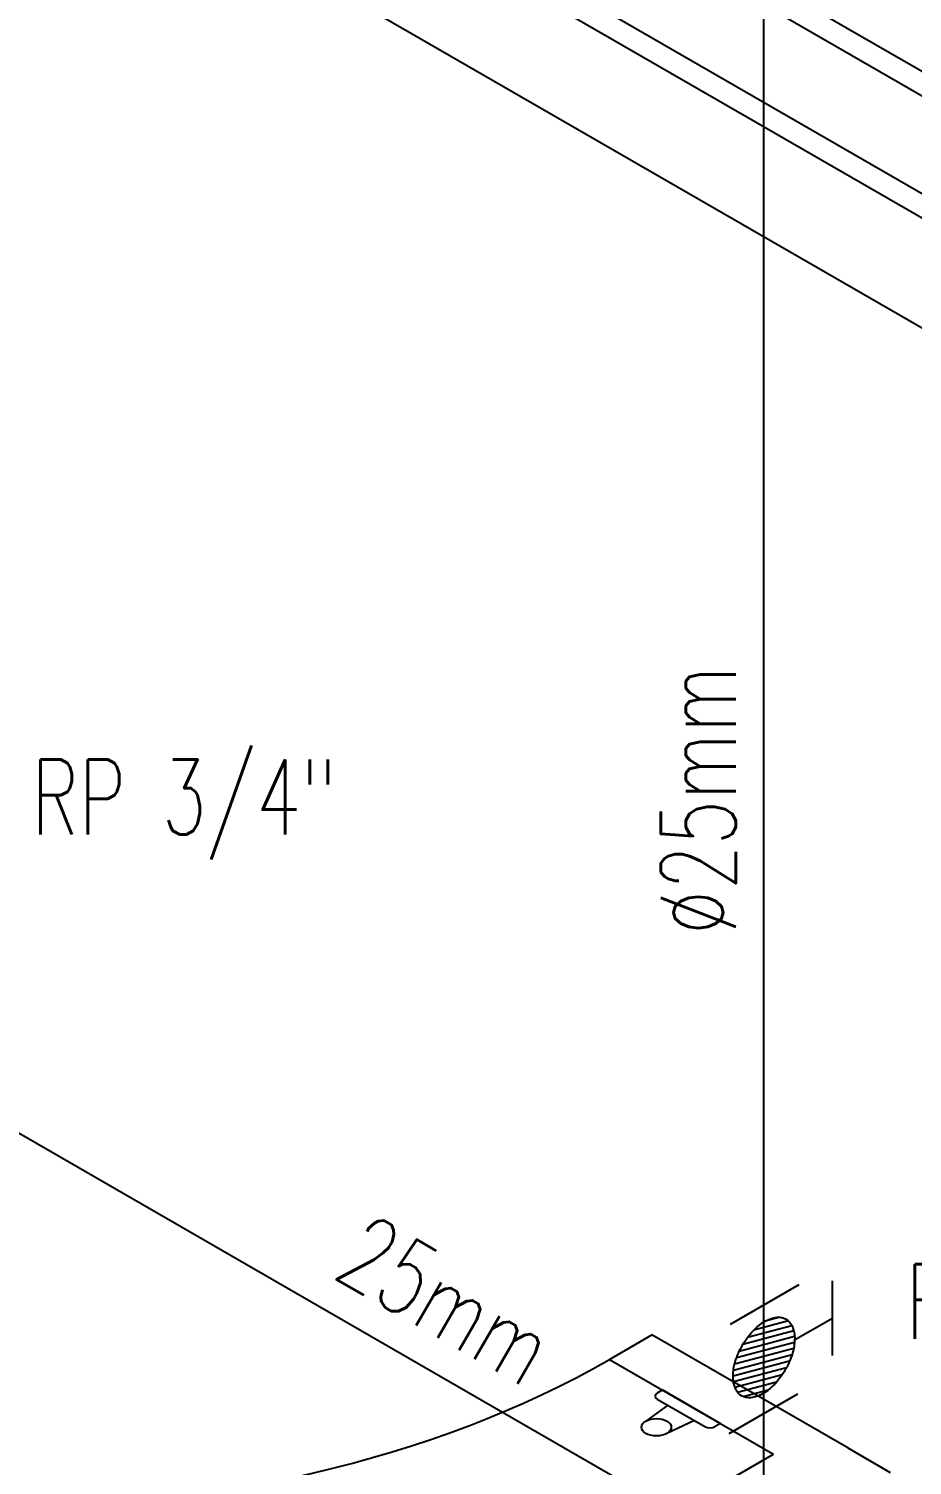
# Model space of a CAD drawing. Header units: millimetres. Extents: x 474.7 to 528.3, y 13.1 to 23.5.
# Drawn here: x 481.954 to 482.545, y 15.281 to 16.242 of the extents above; entities that cross this region are included whole.
import ezdxf

# ---------------------------------------------------------------- set-up
doc = ezdxf.new("R2010")
doc.units = ezdxf.units.MM
doc.header["$LTSCALE"] = 2.5
for name, color, linetype in [('AF-PVCH', 140, 'Continuous'), ('I-AGUA FRIA', 5, 'Continuous'), ('I-ARQ', 8, 'Continuous'), ('I-CONEXAO', 1, 'Continuous'), ('I-NORMO_INST', 4, 'Continuous')]:
    doc.layers.add(name, color=color, linetype=linetype)
doc.styles.add('25', font='ROMANS.SHX', dxfattribs={"width": 0.7, "height": 0.05})

# ---------------------------------------------------------------- blocks, each defined once
blk = doc.blocks.new('*X9')
at = {"color": 0}
for p, q in [((6.71331, 15.02358), (6.73027, 15.04054)), ((6.71493, 15.0199), (6.73672, 15.04169)), ((6.71741, 15.01708), (6.74237, 15.04203)), ((6.72036, 15.01472), (6.74747, 15.04183)), ((6.72377, 15.01283), (6.75214, 15.0412)), ((6.72754, 15.0113), (6.75647, 15.04022)), ((6.71402, 15.0296), (6.72138, 15.03696)), ((6.73171, 15.01017), (6.76039, 15.03884)), ((6.73625, 15.0094), (6.76394, 15.03709)), ((6.74118, 15.00902), (6.76708, 15.03492)), ((6.74659, 15.00914), (6.76973, 15.03228)), ((6.75269, 15.00993), (6.77179, 15.02902)), ((6.76017, 15.0121), (6.77237, 15.02431))]:
    blk.add_line(p, q, dxfattribs=at)
blk = doc.blocks.new('RG5')
at = {"layer": 'I-CONEXAO'}
for p, q in [((-0.05366, 0.00409), (-0.00782, 0.03057)), ((0.01, -0.0318), (0.05585, -0.00533)), ((-0.02417, -0.03891), (-0.0674, -0.01395)), ((-0.02013, -0.01162), (-0.04578, -0.02643))]:
    blk.add_line(p, q, dxfattribs=at)
blk.add_lwpolyline([(-0.02967, 0.00001, 0.161289), (-0.02777, -0.00571, 0.106183), (-0.02098, -0.01167, 0.070456), (-0.01194, -0.01515, 0.056723), (0, -0.0165, 0.056723), (0.01194, -0.01515, 0.070456), (0.02098, -0.01167, 0.106183), (0.02777, -0.00571, 0.161289), (0.02967, 0.00001, 0.161289), (0.02777, 0.00574, 0.106183), (0.02098, 0.01169, 0.070456), (0.01194, 0.01517, 0.056723), (0, 0.01653, 0.056723), (-0.01194, 0.01517, 0.070456), (-0.02098, 0.01169, 0.106183), (-0.02777, 0.00574, 0.161289)], format="xyb", close=True, dxfattribs=at)
at = {"color": 8}
blk.add_blockref('*X9', (-6.74278, -15.0255), dxfattribs=at)
blk = doc.blocks.new('*U13')
blk.add_line((0, 0.96404), (0, 2.09586))
at = {"layer": 'AF-PVCH', "xscale": -1, "rotation": 59.99999999999946}
blk.add_blockref('RG5', (0, 1.10126), dxfattribs=at)
at = {"layer": 'I-NORMO_INST', "style": '25', "width": 0.7}
blk.add_text('%%C25mm', height=0.05, rotation=90, dxfattribs=at).set_placement((-0.01877, 1.38385, 11.8208))
blk.add_text('RP 3/4"', height=0.05, dxfattribs=at).set_placement((0.09484, 1.11369, 13.93142))

msp = doc.modelspace()

# ---------------------------------------------------------------- linework, layer by layer
at = {"layer": 'I-AGUA FRIA'}
msp.add_line((479.52654, 16.90138, 12.60067), (483.2681, 14.74119, 12.60067), dxfattribs=at)
at = {"layer": 'I-ARQ', "extrusion": (0, 0.816497, 0.57735)}
for p, q in [((481.55185, 16.79014, 8.16246), (484.48988, 15.09387, 10.56135)), ((481.53771, 16.78198, 8.17401), (484.47574, 15.08571, 10.5729)), ((481.48114, 16.74932, 8.2202), (484.41917, 15.05305, 10.61909)), ((481.467, 16.74115, 8.23175), (484.40503, 15.04488, 10.63064)), ((481.40336, 16.70441, 8.28371), (484.34139, 15.00814, 10.6826)), ((482.34226, 15.35221, 10.19601), (482.37054, 15.36854, 10.17291)), ((482.50136, 15.29302, 10.27972), (482.37054, 15.36854, 10.17291)), ((482.34226, 15.35221, 10.19601), (482.45186, 15.28893, 10.2855)), ((482.37767, 15.33177, 10.22492), (482.37414, 15.32973, 10.22781)), ((482.37767, 15.33177, 10.22492), (482.41645, 15.30938, 10.25658)), ((482.38125, 15.32154, 10.23939), (482.36645, 15.31092, 10.2544)), ((482.37414, 15.32564, 10.23358), (482.40584, 15.30734, 10.25947)), ((482.39897, 15.31131, 10.25386), (482.38059, 15.30276, 10.26594)), ((482.41645, 15.30938, 10.25658), (482.41291, 15.30734, 10.25947)), ((481.59626, 14.79495, 10.98409), (482.45186, 15.28893, 10.2855)), ((482.50136, 15.29302, 10.27972), (482.52964, 15.27669, 10.30282))]:
    msp.add_line(p, q, dxfattribs=at)
msp.add_circle((-482.37352, -0.46002, 18.4217), 0.01, dxfattribs=at)
for centre, radius, start, end in [((-481.91799, -0.96286, 18.4217), 0.6, 45, 135), ((-482.37767, -0.49612, 18.4217), 0.005, 315, 45), ((-482.40937, -0.46441, 18.4217), 0.005, 45, 135)]:
    msp.add_arc(centre, radius, start, end, dxfattribs=at)

# ---------------------------------------------------------------- block references
at = {"layer": 'I-AGUA FRIA'}
for p in [(481.86118, 14.58946, 12.60067), (482.44535, 14.25218, 12.60067)]:
    msp.add_blockref('*U13', p, dxfattribs=at)

# ---------------------------------------------------------------- texts
at = {"layer": 'I-NORMO_INST', "style": '25', "width": 0.7}
msp.add_text('25mm', height=0.05, rotation=330, dxfattribs=at).set_placement((482.15596, 15.40781, 12.60067))

doc.saveas('drawing.dxf')
